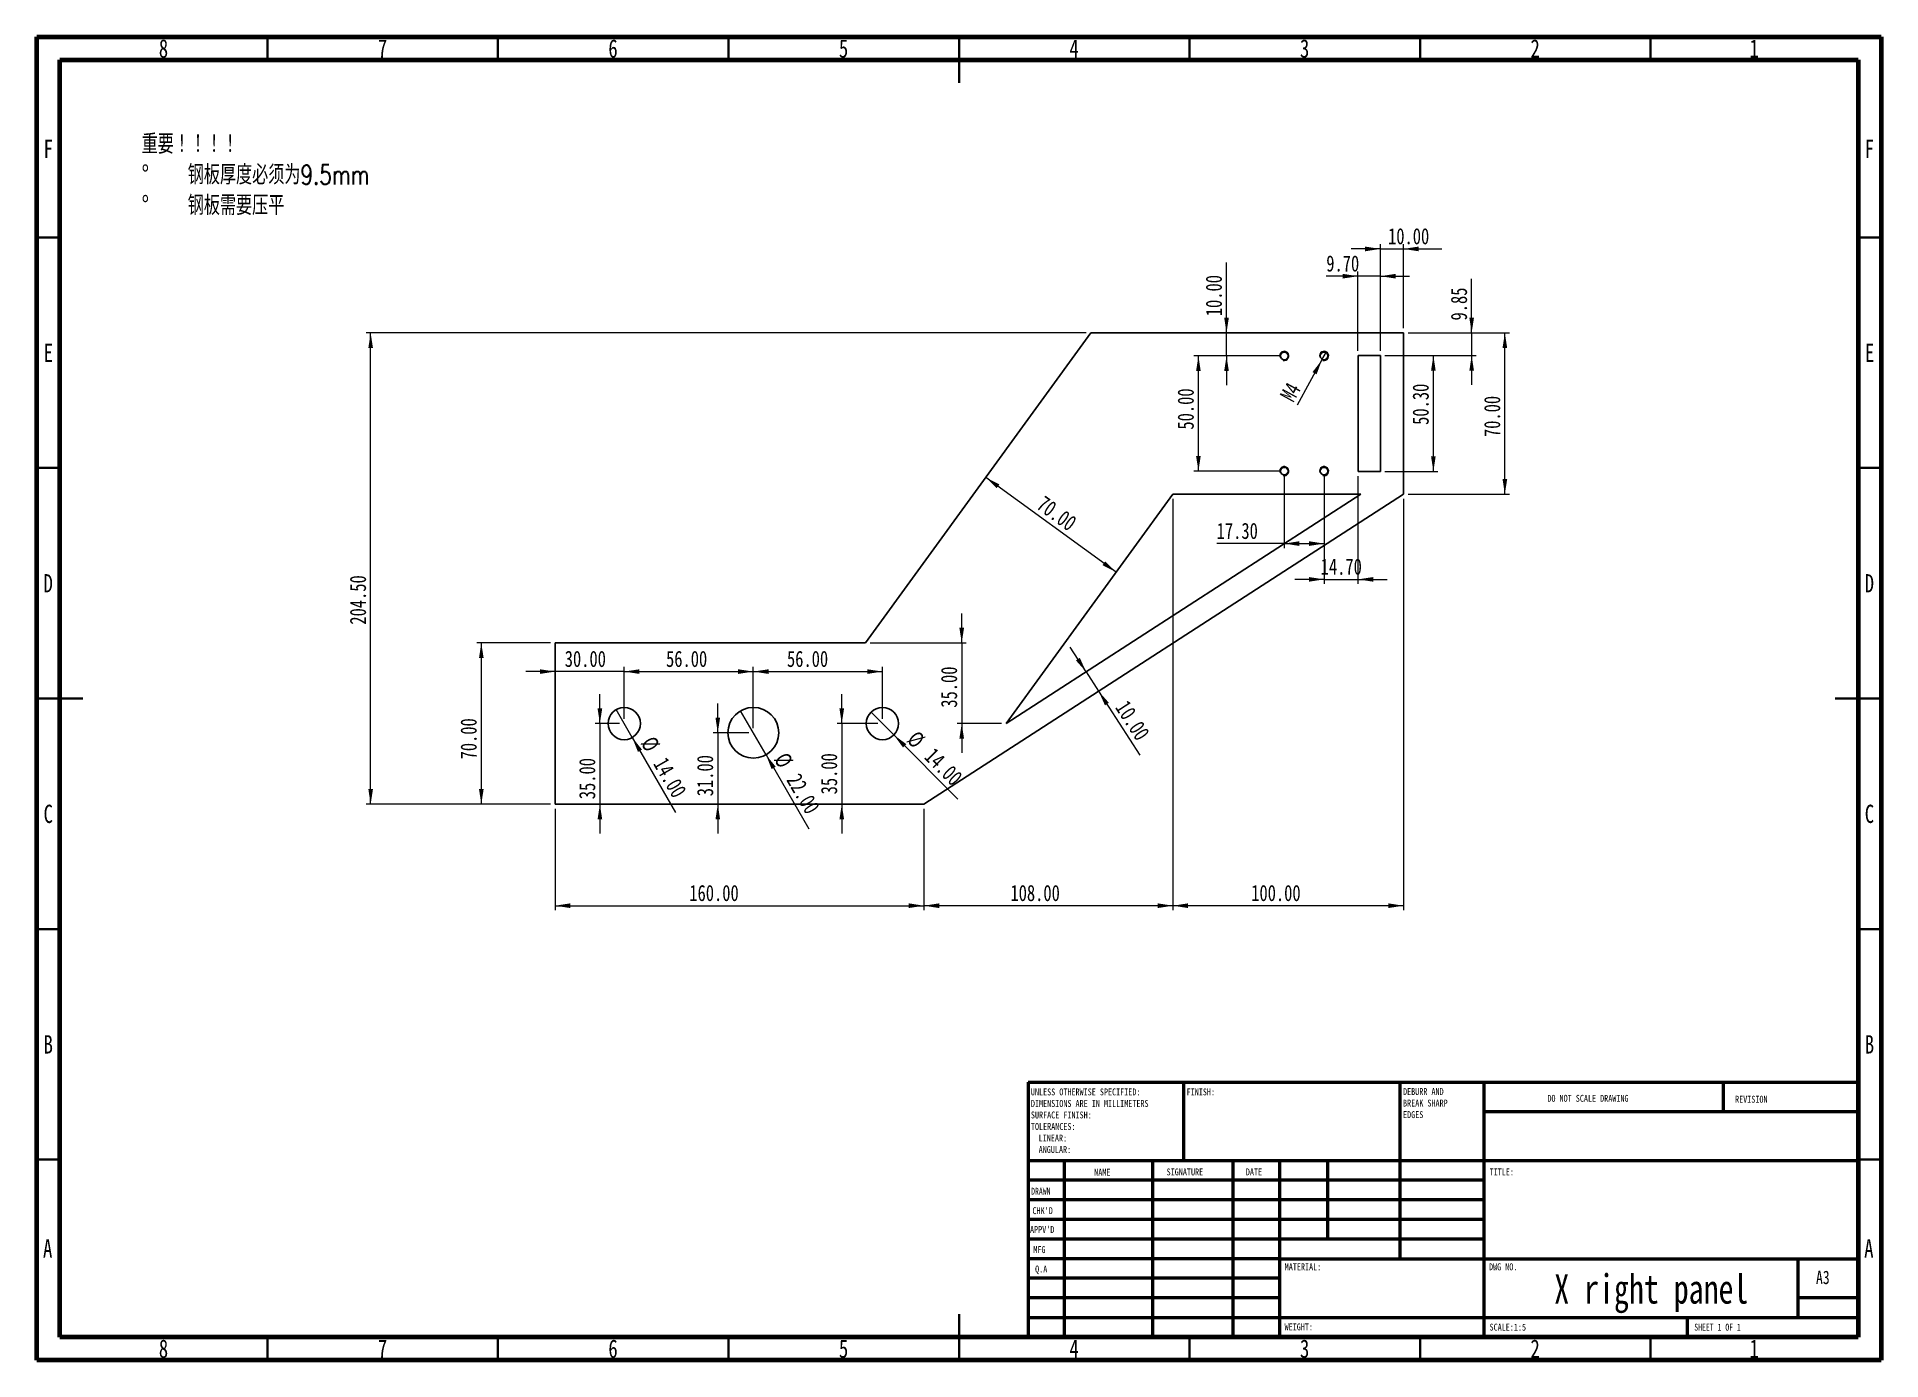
# Model space of a CAD drawing. Header units: millimetres. Extents: x 15 to 415, y 5 to 292.
import ezdxf

# ---------------------------------------------------------------- set-up
doc = ezdxf.new("R2010")
doc.units = ezdxf.units.MM
doc.styles.add('SLDTEXTSTYLE0', font='TXT', dxfattribs={"width": 0.75, "bigfont": 'bigfont'})
doc.styles.add('SLDTEXTSTYLE1', font='TXT', dxfattribs={"width": 0.75})
doc.styles.add('SLDTEXTSTYLE2', font='TXT', dxfattribs={"width": 0.686449})
doc.styles.add('SLDTEXTSTYLE3', font='TXT', dxfattribs={"width": 0.6875})
doc.dimstyles.new('SLDDIMSTYLE0', dxfattribs={"dimtxt": 3.5, "dimasz": 3.302, "dimexe": 0, "dimexo": 0.0625, "dimgap": 0.875, "dimtad": 1, "dimlfac": 2, "dimrnd": 1e-09, "dimzin": 4, "dimdsep": 46, "dimtxsty": 'SLDTEXTSTYLE1', "dimsah": 1, "dimcen": 0.09, "dimadec": 0, "dimazin": 1, "dimtfac": 1, "dimtofl": 0, "dimtmove": 0, "dimatfit": 3, "dimfxl": 0, "dimfrac": 2, "dimtolj": 1, "dimtzin": 12, "dimarcsym": 0})
doc.dimstyles.new('SLDDIMSTYLE1', dxfattribs={"dimtxt": 3.5, "dimasz": 3.302, "dimexe": 0, "dimexo": 0.0625, "dimgap": 0.875, "dimtad": 1, "dimlfac": 2, "dimrnd": 1e-09, "dimzin": 4, "dimdsep": 46, "dimtxsty": 'SLDTEXTSTYLE1', "dimsah": 1, "dimcen": 0.09, "dimadec": 0, "dimazin": 1, "dimtfac": 1, "dimtmove": 0, "dimatfit": 0, "dimfxl": 0, "dimfrac": 2, "dimtolj": 1, "dimtzin": 12, "dimarcsym": 0})
doc.dimstyles.new('SLDDIMSTYLE2', dxfattribs={"dimtxt": 3.5, "dimasz": 3.302, "dimexe": 0, "dimexo": 0.0625, "dimgap": 0.875, "dimtad": 1, "dimlfac": 2, "dimrnd": 1e-09, "dimzin": 12, "dimdsep": 46, "dimtxsty": 'SLDTEXTSTYLE1', "dimsah": 1, "dimcen": 0.09, "dimadec": 0, "dimazin": 3, "dimtfac": 1, "dimtmove": 0, "dimatfit": 0, "dimfxl": 0, "dimfrac": 2, "dimtolj": 1, "dimtzin": 12, "dimarcsym": 0})
doc.dimstyles.new('SLDDIMSTYLE3', dxfattribs={"dimtxt": 3.5, "dimasz": 3.302, "dimexe": 0, "dimexo": 0.0625, "dimgap": 0.875, "dimtad": 1, "dimlfac": 2, "dimrnd": 1e-09, "dimzin": 12, "dimdsep": 46, "dimtxsty": 'SLDTEXTSTYLE1', "dimblk1": 'NONE', "dimsah": 1, "dimcen": 0, "dimadec": 0, "dimazin": 3, "dimtfac": 1, "dimtmove": 0, "dimatfit": 3, "dimldrblk": 'NONE', "dimfxl": 0, "dimfrac": 2, "dimtolj": 1, "dimtzin": 12, "dimarcsym": 0})
doc.dimstyles.new('SLDDIMSTYLE4', dxfattribs={"dimtxt": 3.5, "dimasz": 3.302, "dimexe": 0, "dimexo": 0.0625, "dimgap": 0.875, "dimtad": 1, "dimlfac": 2, "dimrnd": 1e-09, "dimzin": 4, "dimdsep": 46, "dimtxsty": 'SLDTEXTSTYLE1', "dimblk1": 'NONE', "dimsah": 1, "dimcen": 0, "dimadec": 0, "dimazin": 1, "dimtfac": 1, "dimtmove": 0, "dimatfit": 3, "dimldrblk": 'NONE', "dimfxl": 0, "dimfrac": 2, "dimtolj": 1, "dimtzin": 12, "dimarcsym": 0})

# ---------------------------------------------------------------- blocks, each defined once
blk = doc.blocks.new('SW_NOTE_0')
at = {"color": 0, "linetype": 'Continuous', "lineweight": 0, "attachment_point": 1}
for s, insert, char_height, style in [('重要！！！！', (0, 5.46), 4.233, 'SLDTEXTSTYLE0'), ('%%d', (0, -1.19), 4.233, 'SLDTEXTSTYLE1'), ('钢板厚度必须为9.5mm', (10, -1.19), 4.2333, 'SLDTEXTSTYLE0'), ('%%d', (0, -7.83), 4.233, 'SLDTEXTSTYLE1'), ('钢板需要压平', (10, -7.83), 4.233, 'SLDTEXTSTYLE0')]:
    blk.add_mtext(s, dxfattribs=dict(at, insert=insert, char_height=char_height, style=style))
blk = doc.blocks.new('SW_NOTE_0_1')
at = {"color": 0, "linetype": 'Continuous', "lineweight": 0, "char_height": 1.5, "attachment_point": 1, "style": 'SLDTEXTSTYLE1'}
for s, insert in [('UNLESS OTHERWISE SPECIFIED:', (0, 1.93)), ('SURFACE FINISH:', (0, -3.07)), ('DIMENSIONS ARE IN MILLIMETERS', (0, -0.57)), ('TOLERANCES:', (0, -5.57)), ('ANGULAR:', (1.69, -10.57)), ('LINEAR:', (1.69, -8.07))]:
    blk.add_mtext(s, dxfattribs=dict(at, insert=insert))
blk = doc.blocks.new('SW_NOTE_0_2')
at = {"color": 0, "linetype": 'Continuous', "lineweight": 0, "char_height": 1.5, "attachment_point": 1, "style": 'SLDTEXTSTYLE1'}
for s, insert in [('DEBURR AND', (0, 1.93)), ('BREAK SHARP', (0, -0.57)), ('EDGES', (0, -3.07))]:
    blk.add_mtext(s, dxfattribs=dict(at, insert=insert))
blk = doc.blocks.new('_D')
at = {"color": 7, "linetype": 'Continuous', "lineweight": 0}
for p, q in [((126.39, 160.56), (110.39, 160.56)), ((111.39, 160.56), (111.39, 125.56)), ((126.39, 125.56), (110.39, 125.56))]:
    blk.add_line(p, q, dxfattribs=at)
at = {"color": 7, "linetype": 'Continuous', "lineweight": 18}
for points in [[(111.39, 160.56), (110.89, 157.26), (111.9, 157.26)], [(111.39, 125.56), (111.9, 128.86), (110.89, 128.86)]]:
    blk.add_solid(points, dxfattribs=at)
at = {"color": 7, "linetype": 'Continuous', "lineweight": 18, "insert": (106.88, 135.29), "char_height": 3.5, "attachment_point": 1, "rotation": 90, "style": 'SLDTEXTSTYLE1'}
blk.add_mtext('70.00', dxfattribs=at)
blk = doc.blocks.new('_D_1')
at = {"color": 7, "linetype": 'Continuous', "lineweight": 0}
for p, q in [((127.39, 124.56), (127.39, 102.56)), ((207.39, 124.56), (207.39, 102.56)), ((127.39, 103.56), (207.39, 103.56))]:
    blk.add_line(p, q, dxfattribs=at)
at = {"color": 7, "linetype": 'Continuous', "lineweight": 18}
for points in [[(127.39, 103.56), (130.7, 103.05), (130.7, 104.07)], [(207.39, 103.56), (204.09, 104.07), (204.09, 103.05)]]:
    blk.add_solid(points, dxfattribs=at)
at = {"color": 7, "linetype": 'Continuous', "lineweight": 18, "insert": (156.51, 108.07), "char_height": 3.5, "attachment_point": 1, "style": 'SLDTEXTSTYLE1'}
blk.add_mtext('160.00', dxfattribs=at)
blk = doc.blocks.new('_D_2')
at = {"color": 7, "linetype": 'Continuous', "lineweight": 0}
for p, q in [((242.58, 154.27), (239.13, 159.6)), ((242.58, 154.27), (245.29, 150.07)), ((245.29, 150.07), (254.24, 136.23))]:
    blk.add_line(p, q, dxfattribs=at)
at = {"color": 7, "linetype": 'Continuous', "lineweight": 18}
for points in [[(242.58, 154.27), (241.21, 157.31), (240.36, 156.76)], [(245.29, 150.07), (246.66, 147.02), (247.51, 147.57)]]:
    blk.add_solid(points, dxfattribs=at)
at = {"color": 7, "linetype": 'Continuous', "lineweight": 18, "insert": (251.71, 148.45), "char_height": 3.5, "attachment_point": 1, "rotation": 302.8881, "style": 'SLDTEXTSTYLE1'}
blk.add_mtext('10.00', dxfattribs=at)
blk = doc.blocks.new('_D_3')
at = {"color": 7, "linetype": 'Continuous', "lineweight": 0}
blk.add_line((249.1, 175.89), (220.79, 196.46), dxfattribs=at)
at = {"color": 7, "linetype": 'Continuous', "lineweight": 18}
for points in [[(220.79, 196.46), (223.16, 194.11), (223.76, 194.93)], [(249.1, 175.89), (246.73, 178.24), (246.13, 177.42)]]:
    blk.add_solid(points, dxfattribs=at)
at = {"color": 7, "linetype": 'Continuous', "lineweight": 18, "insert": (233.63, 192.71), "char_height": 3.5, "attachment_point": 1, "rotation": 324.0004, "style": 'SLDTEXTSTYLE1'}
blk.add_mtext('70.00', dxfattribs=at)
blk = doc.blocks.new('_D_4')
at = {"color": 7, "linetype": 'Continuous', "lineweight": 0}
for p, q in [((261.39, 191.81), (261.39, 102.56)), ((311.39, 191.81), (311.39, 102.56)), ((311.39, 103.56), (261.39, 103.56))]:
    blk.add_line(p, q, dxfattribs=at)
at = {"color": 7, "linetype": 'Continuous', "lineweight": 18}
for points in [[(261.39, 103.56), (264.7, 103.05), (264.7, 104.07)], [(311.39, 103.56), (308.09, 104.07), (308.09, 103.05)]]:
    blk.add_solid(points, dxfattribs=at)
at = {"color": 7, "linetype": 'Continuous', "lineweight": 18, "insert": (278.38, 108.07), "char_height": 3.5, "attachment_point": 1, "style": 'SLDTEXTSTYLE1'}
blk.add_mtext('100.00', dxfattribs=at)
blk = doc.blocks.new('_D_5')
at = {"color": 7, "linetype": 'Continuous', "lineweight": 0}
for p, q in [((242.56, 227.81), (86.39, 227.81)), ((87.39, 125.56), (87.39, 227.81)), ((126.39, 125.56), (86.39, 125.56))]:
    blk.add_line(p, q, dxfattribs=at)
at = {"color": 7, "linetype": 'Continuous', "lineweight": 18}
for points in [[(87.39, 227.81), (86.89, 224.51), (87.9, 224.51)], [(87.39, 125.56), (87.9, 128.86), (86.89, 128.86)]]:
    blk.add_solid(points, dxfattribs=at)
at = {"color": 7, "linetype": 'Continuous', "lineweight": 18, "insert": (82.88, 164.52), "char_height": 3.5, "attachment_point": 1, "rotation": 90, "style": 'SLDTEXTSTYLE1'}
blk.add_mtext('204.50', dxfattribs=at)
blk = doc.blocks.new('_D_6')
at = {"color": 7, "linetype": 'Continuous', "lineweight": 0}
for p, q in [((215.59, 160.56), (215.59, 166.91)), ((195.7, 160.56), (216.59, 160.56)), ((215.59, 160.56), (215.59, 143.06)), ((224.25, 143.06), (214.59, 143.06)), ((215.59, 143.06), (215.59, 136.71))]:
    blk.add_line(p, q, dxfattribs=at)
at = {"color": 7, "linetype": 'Continuous', "lineweight": 18}
for points in [[(215.59, 160.56), (216.1, 163.86), (215.08, 163.86)], [(215.59, 143.06), (215.08, 139.76), (216.1, 139.76)]]:
    blk.add_solid(points, dxfattribs=at)
at = {"color": 7, "linetype": 'Continuous', "lineweight": 18, "insert": (211.08, 146.51), "char_height": 3.5, "attachment_point": 1, "rotation": 90, "style": 'SLDTEXTSTYLE1'}
blk.add_mtext('35.00', dxfattribs=at)
blk = doc.blocks.new('_D_7')
at = {"color": 7, "linetype": 'Continuous', "lineweight": 0}
for p, q in [((306.39, 246.01), (300.04, 246.01)), ((306.39, 223.89), (306.39, 247.01)), ((306.39, 246.01), (311.39, 246.01)), ((311.39, 228.81), (311.39, 247.01)), ((311.39, 246.01), (319.7, 246.01))]:
    blk.add_line(p, q, dxfattribs=at)
at = {"color": 7, "linetype": 'Continuous', "lineweight": 18}
for points in [[(306.39, 246.01), (303.09, 246.52), (303.09, 245.5)], [(311.39, 246.01), (314.7, 245.5), (314.7, 246.52)]]:
    blk.add_solid(points, dxfattribs=at)
at = {"color": 7, "linetype": 'Continuous', "lineweight": 18, "insert": (308.06, 250.52), "char_height": 3.5, "attachment_point": 1, "style": 'SLDTEXTSTYLE1'}
blk.add_mtext('10.00', dxfattribs=at)
blk = doc.blocks.new('_D_8')
at = {"color": 7, "linetype": 'Continuous', "lineweight": 0}
for p, q in [((301.54, 240.09), (294.66, 240.09)), ((301.54, 223.89), (301.54, 241.09)), ((306.39, 240.09), (301.54, 240.09)), ((306.39, 223.89), (306.39, 241.09)), ((306.39, 240.09), (312.74, 240.09))]:
    blk.add_line(p, q, dxfattribs=at)
at = {"color": 7, "linetype": 'Continuous', "lineweight": 18}
for points in [[(301.54, 240.09), (298.24, 240.6), (298.24, 239.59)], [(306.39, 240.09), (309.7, 239.59), (309.7, 240.6)]]:
    blk.add_solid(points, dxfattribs=at)
at = {"color": 7, "linetype": 'Continuous', "lineweight": 18, "insert": (294.66, 244.61), "char_height": 3.5, "attachment_point": 1, "style": 'SLDTEXTSTYLE1'}
blk.add_mtext('9.70', dxfattribs=at)
blk = doc.blocks.new('_D_9')
at = {"color": 7, "linetype": 'Continuous', "lineweight": 0}
for p, q in [((307.39, 222.89), (318.89, 222.89)), ((317.89, 197.74), (317.89, 222.89)), ((307.39, 197.74), (318.89, 197.74))]:
    blk.add_line(p, q, dxfattribs=at)
at = {"color": 7, "linetype": 'Continuous', "lineweight": 18}
for points in [[(317.89, 222.89), (317.38, 219.58), (318.39, 219.58)], [(317.89, 197.74), (318.39, 201.04), (317.38, 201.04)]]:
    blk.add_solid(points, dxfattribs=at)
at = {"color": 7, "linetype": 'Continuous', "lineweight": 18, "insert": (313.37, 207.85), "char_height": 3.5, "attachment_point": 1, "rotation": 90, "style": 'SLDTEXTSTYLE1'}
blk.add_mtext('50.30', dxfattribs=at)
blk = doc.blocks.new('_D_10')
at = {"color": 7, "linetype": 'Continuous', "lineweight": 0}
for p, q in [((284.54, 222.81), (265.93, 222.81)), ((266.93, 197.81), (266.93, 222.81)), ((284.54, 197.81), (265.93, 197.81))]:
    blk.add_line(p, q, dxfattribs=at)
at = {"color": 7, "linetype": 'Continuous', "lineweight": 18}
for points in [[(266.93, 222.81), (266.42, 219.51), (267.43, 219.51)], [(266.93, 197.81), (267.43, 201.11), (266.42, 201.11)]]:
    blk.add_solid(points, dxfattribs=at)
at = {"color": 7, "linetype": 'Continuous', "lineweight": 18, "insert": (262.41, 206.83), "char_height": 3.5, "attachment_point": 1, "rotation": 90, "style": 'SLDTEXTSTYLE1'}
blk.add_mtext('50.00', dxfattribs=at)
blk = doc.blocks.new('_D_11')
at = {"color": 7, "linetype": 'Continuous', "lineweight": 0}
for p, q in [((285.54, 196.81), (285.54, 181.1)), ((294.19, 196.81), (294.19, 181.1)), ((285.54, 182.1), (270.89, 182.1)), ((285.54, 182.1), (294.19, 182.1))]:
    blk.add_line(p, q, dxfattribs=at)
at = {"color": 7, "linetype": 'Continuous', "lineweight": 18}
for points in [[(285.54, 182.1), (288.85, 181.59), (288.85, 182.61)], [(294.19, 182.1), (290.89, 182.61), (290.89, 181.59)]]:
    blk.add_solid(points, dxfattribs=at)
at = {"color": 7, "linetype": 'Continuous', "lineweight": 18, "insert": (270.89, 186.61), "char_height": 3.5, "attachment_point": 1, "style": 'SLDTEXTSTYLE1'}
blk.add_mtext('17.30', dxfattribs=at)
blk = doc.blocks.new('_D_12')
at = {"color": 7, "linetype": 'Continuous', "lineweight": 0}
for p, q in [((127.39, 154.34), (121.04, 154.34)), ((142.39, 154.34), (127.39, 154.34)), ((142.39, 144.06), (142.39, 155.34)), ((142.39, 154.34), (148.74, 154.34))]:
    blk.add_line(p, q, dxfattribs=at)
at = {"color": 7, "linetype": 'Continuous', "lineweight": 18}
for points in [[(127.39, 154.34), (124.09, 154.84), (124.09, 153.83)], [(142.39, 154.34), (145.7, 153.83), (145.7, 154.84)]]:
    blk.add_solid(points, dxfattribs=at)
at = {"color": 7, "linetype": 'Continuous', "lineweight": 18, "insert": (129.49, 158.85), "char_height": 3.5, "attachment_point": 1, "style": 'SLDTEXTSTYLE1'}
blk.add_mtext('30.00', dxfattribs=at)
blk = doc.blocks.new('_D_13')
at = {"color": 7, "linetype": 'Continuous', "lineweight": 0}
for p, q in [((137.11, 143.06), (137.11, 149.41)), ((141.39, 143.06), (136.11, 143.06)), ((137.11, 143.06), (137.11, 125.56)), ((137.11, 125.56), (137.11, 119.21))]:
    blk.add_line(p, q, dxfattribs=at)
at = {"color": 7, "linetype": 'Continuous', "lineweight": 18}
for points in [[(137.11, 143.06), (137.62, 146.36), (136.6, 146.36)], [(137.11, 125.56), (136.6, 122.26), (137.62, 122.26)]]:
    blk.add_solid(points, dxfattribs=at)
at = {"color": 7, "linetype": 'Continuous', "lineweight": 18, "insert": (132.6, 126.66), "char_height": 3.5, "attachment_point": 1, "rotation": 90, "style": 'SLDTEXTSTYLE1'}
blk.add_mtext('35.00', dxfattribs=at)
blk = doc.blocks.new('_D_14')
at = {"color": 7, "linetype": 'Continuous', "lineweight": 0}
for p, q in [((142.39, 144.06), (142.39, 155.34)), ((142.39, 154.34), (170.39, 154.34)), ((170.39, 142.06), (170.39, 155.34))]:
    blk.add_line(p, q, dxfattribs=at)
at = {"color": 7, "linetype": 'Continuous', "lineweight": 18}
for points in [[(142.39, 154.34), (145.7, 153.83), (145.7, 154.84)], [(170.39, 154.34), (167.09, 154.84), (167.09, 153.83)]]:
    blk.add_solid(points, dxfattribs=at)
at = {"color": 7, "linetype": 'Continuous', "lineweight": 18, "insert": (151.46, 158.85), "char_height": 3.5, "attachment_point": 1, "style": 'SLDTEXTSTYLE1'}
blk.add_mtext('56.00', dxfattribs=at)
blk = doc.blocks.new('_D_15')
at = {"color": 7, "linetype": 'Continuous', "lineweight": 0}
for p, q in [((170.39, 142.06), (170.39, 155.34)), ((170.39, 154.34), (198.39, 154.34)), ((198.39, 144.06), (198.39, 155.34))]:
    blk.add_line(p, q, dxfattribs=at)
at = {"color": 7, "linetype": 'Continuous', "lineweight": 18}
for points in [[(170.39, 154.34), (173.7, 153.83), (173.7, 154.84)], [(198.39, 154.34), (195.09, 154.84), (195.09, 153.83)]]:
    blk.add_solid(points, dxfattribs=at)
at = {"color": 7, "linetype": 'Continuous', "lineweight": 18, "insert": (177.69, 158.85), "char_height": 3.5, "attachment_point": 1, "style": 'SLDTEXTSTYLE1'}
blk.add_mtext('56.00', dxfattribs=at)
blk = doc.blocks.new('_D_16')
at = {"color": 7, "linetype": 'Continuous', "lineweight": 0}
for p, q in [((162.68, 141.06), (162.68, 147.41)), ((169.39, 141.06), (161.68, 141.06)), ((162.68, 141.06), (162.68, 125.56)), ((162.68, 125.56), (162.68, 119.21))]:
    blk.add_line(p, q, dxfattribs=at)
at = {"color": 7, "linetype": 'Continuous', "lineweight": 18}
for points in [[(162.68, 141.06), (163.19, 144.36), (162.18, 144.36)], [(162.68, 125.56), (162.18, 122.26), (163.19, 122.26)]]:
    blk.add_solid(points, dxfattribs=at)
at = {"color": 7, "linetype": 'Continuous', "lineweight": 18, "insert": (158.17, 127.3), "char_height": 3.5, "attachment_point": 1, "rotation": 90, "style": 'SLDTEXTSTYLE1'}
blk.add_mtext('31.00', dxfattribs=at)
blk = doc.blocks.new('_D_17')
at = {"color": 7, "linetype": 'Continuous', "lineweight": 0}
for p, q in [((189.57, 143.06), (189.57, 149.41)), ((197.39, 143.06), (188.57, 143.06)), ((189.57, 143.06), (189.57, 125.56)), ((189.57, 125.56), (189.57, 119.21))]:
    blk.add_line(p, q, dxfattribs=at)
at = {"color": 7, "linetype": 'Continuous', "lineweight": 18}
for points in [[(189.57, 143.06), (190.08, 146.36), (189.06, 146.36)], [(189.57, 125.56), (189.06, 122.26), (190.08, 122.26)]]:
    blk.add_solid(points, dxfattribs=at)
at = {"color": 7, "linetype": 'Continuous', "lineweight": 18, "insert": (185.06, 127.71), "char_height": 3.5, "attachment_point": 1, "rotation": 90, "style": 'SLDTEXTSTYLE1'}
blk.add_mtext('35.00', dxfattribs=at)
blk = doc.blocks.new('_D_18')
at = {"color": 7, "linetype": 'Continuous', "lineweight": 0}
for p, q in [((312.39, 227.81), (334.39, 227.81)), ((333.39, 192.81), (333.39, 227.81)), ((312.39, 192.81), (334.39, 192.81))]:
    blk.add_line(p, q, dxfattribs=at)
at = {"color": 7, "linetype": 'Continuous', "lineweight": 18}
for points in [[(333.39, 227.81), (332.89, 224.51), (333.9, 224.51)], [(333.39, 192.81), (333.9, 196.11), (332.89, 196.11)]]:
    blk.add_solid(points, dxfattribs=at)
at = {"color": 7, "linetype": 'Continuous', "lineweight": 18, "insert": (328.88, 205.21), "char_height": 3.5, "attachment_point": 1, "rotation": 90, "style": 'SLDTEXTSTYLE1'}
blk.add_mtext('70.00', dxfattribs=at)
blk = doc.blocks.new('_D_19')
at = {"color": 7, "linetype": 'Continuous', "lineweight": 0}
for p, q in [((326.19, 227.81), (326.19, 239.55)), ((312.39, 227.81), (327.19, 227.81)), ((326.19, 227.81), (326.19, 222.89)), ((307.39, 222.89), (327.19, 222.89)), ((326.19, 222.89), (326.19, 216.54))]:
    blk.add_line(p, q, dxfattribs=at)
at = {"color": 7, "linetype": 'Continuous', "lineweight": 18}
for points in [[(326.19, 227.81), (326.7, 231.11), (325.69, 231.11)], [(326.19, 222.89), (325.69, 219.58), (326.7, 219.58)]]:
    blk.add_solid(points, dxfattribs=at)
at = {"color": 7, "linetype": 'Continuous', "lineweight": 18, "insert": (321.68, 230.49), "char_height": 3.5, "attachment_point": 1, "rotation": 90, "style": 'SLDTEXTSTYLE1'}
blk.add_mtext('9.85', dxfattribs=at)
blk = doc.blocks.new('_D_20')
at = {"color": 7, "linetype": 'Continuous', "lineweight": 0}
for p, q in [((261.39, 191.81), (261.39, 102.56)), ((207.39, 124.56), (207.39, 102.56)), ((261.39, 103.56), (207.39, 103.56))]:
    blk.add_line(p, q, dxfattribs=at)
at = {"color": 7, "linetype": 'Continuous', "lineweight": 18}
for points in [[(207.39, 103.56), (210.7, 103.05), (210.7, 104.07)], [(261.39, 103.56), (258.09, 104.07), (258.09, 103.05)]]:
    blk.add_solid(points, dxfattribs=at)
at = {"color": 7, "linetype": 'Continuous', "lineweight": 18, "insert": (226.16, 108.07), "char_height": 3.5, "attachment_point": 1, "style": 'SLDTEXTSTYLE1'}
blk.add_mtext('108.00', dxfattribs=at)
blk = doc.blocks.new('_D_21')
at = {"color": 7, "linetype": 'Continuous', "lineweight": 0}
for p, q in [((294.19, 196.81), (294.19, 173.34)), ((301.54, 196.74), (301.54, 173.34)), ((294.19, 174.34), (287.84, 174.34)), ((294.19, 174.34), (301.54, 174.34)), ((301.54, 174.34), (307.89, 174.34))]:
    blk.add_line(p, q, dxfattribs=at)
at = {"color": 7, "linetype": 'Continuous', "lineweight": 18}
for points in [[(294.19, 174.34), (290.89, 174.84), (290.89, 173.83)], [(301.54, 174.34), (304.85, 173.83), (304.85, 174.84)]]:
    blk.add_solid(points, dxfattribs=at)
at = {"color": 7, "linetype": 'Continuous', "lineweight": 18, "insert": (293.45, 178.85), "char_height": 3.5, "attachment_point": 1, "style": 'SLDTEXTSTYLE1'}
blk.add_mtext('14.70', dxfattribs=at)
blk = doc.blocks.new('_D_22')
at = {"color": 7, "linetype": 'Continuous', "lineweight": 0}
for p, q in [((273.02, 227.81), (273.02, 243.06)), ((273.02, 222.81), (273.02, 227.81)), ((284.54, 222.81), (272.02, 222.81)), ((273.02, 222.81), (273.02, 216.46))]:
    blk.add_line(p, q, dxfattribs=at)
at = {"color": 7, "linetype": 'Continuous', "lineweight": 18}
for points in [[(273.02, 227.81), (273.53, 231.11), (272.52, 231.11)], [(273.02, 222.81), (272.52, 219.51), (273.53, 219.51)]]:
    blk.add_solid(points, dxfattribs=at)
at = {"color": 7, "linetype": 'Continuous', "lineweight": 18, "insert": (268.51, 231.42), "char_height": 3.5, "attachment_point": 1, "rotation": 90, "style": 'SLDTEXTSTYLE1'}
blk.add_mtext('10.00', dxfattribs=at)
blk = doc.blocks.new('_D_23')
at = {"color": 7, "linetype": 'Continuous', "lineweight": 0}
for q in [(288.32, 212.13), (294.68, 223.69)]:
    blk.add_line((293.71, 221.93), q, dxfattribs=at)
at = {"color": 7, "linetype": 'Continuous', "lineweight": 18}
blk.add_solid([(293.71, 221.93), (291.67, 219.29), (292.56, 218.8)], dxfattribs=at)
at = {"color": 7, "linetype": 'Continuous', "lineweight": 18, "insert": (284.47, 214.25), "char_height": 3.5, "attachment_point": 1, "rotation": 61.1629, "style": 'SLDTEXTSTYLE1'}
blk.add_mtext('M4', dxfattribs=at)
blk = doc.blocks.new('_None')
blk = doc.blocks.new('_D_24')
at = {"color": 7, "linetype": 'Continuous', "lineweight": 0}
for q in [(140.64, 146.09), (153.53, 123.78)]:
    blk.add_line((144.14, 140.03), q, dxfattribs=at)
at = {"color": 7, "linetype": 'Continuous', "lineweight": 18}
blk.add_solid([(144.14, 140.03), (145.36, 136.92), (146.24, 137.42)], dxfattribs=at)
at = {"color": 7, "linetype": 'Continuous', "lineweight": 18, "char_height": 3.5, "attachment_point": 1, "rotation": 300, "style": 'SLDTEXTSTYLE1'}
for s, insert in [('%%c', (148.93, 140.65)), ('14.00', (151.62, 136.11))]:
    blk.add_mtext(s, dxfattribs=dict(at, insert=insert))
blk = doc.blocks.new('_D_25')
at = {"color": 7, "linetype": 'Continuous', "lineweight": 0}
for q in [(167.64, 145.82), (182.41, 120.25)]:
    blk.add_line((173.14, 136.3), q, dxfattribs=at)
at = {"color": 7, "linetype": 'Continuous', "lineweight": 18}
blk.add_solid([(173.14, 136.3), (174.36, 133.18), (175.24, 133.69)], dxfattribs=at)
at = {"color": 7, "linetype": 'Continuous', "lineweight": 18, "char_height": 3.5, "attachment_point": 1, "rotation": 300, "style": 'SLDTEXTSTYLE1'}
for s, insert in [('%%c', (177.82, 137.13)), ('22.00', (180.51, 132.59))]:
    blk.add_mtext(s, dxfattribs=dict(at, insert=insert))
blk = doc.blocks.new('_D_26')
at = {"color": 7, "linetype": 'Continuous', "lineweight": 0}
for q in [(195.92, 145.54), (214.78, 126.68)]:
    blk.add_line((200.87, 140.59), q, dxfattribs=at)
at = {"color": 7, "linetype": 'Continuous', "lineweight": 18}
blk.add_solid([(200.87, 140.59), (202.84, 137.89), (203.56, 138.61)], dxfattribs=at)
at = {"color": 7, "linetype": 'Continuous', "lineweight": 18, "char_height": 3.5, "attachment_point": 1, "rotation": 315, "style": 'SLDTEXTSTYLE1'}
for s, insert in [('%%c', (205.97, 141.79)), ('14.00', (209.74, 138.1))]:
    blk.add_mtext(s, dxfattribs=dict(at, insert=insert))

msp = doc.modelspace()

# ---------------------------------------------------------------- linework, layer by layer
at = {"color": 7, "linetype": 'Continuous', "lineweight": 70}
for p, q in [((15, 5), (15, 292)), ((15, 292), (415, 292)), ((415, 292), (415, 5)), ((20, 10), (20, 287)), ((20, 287), (410, 287)), ((410, 287), (410, 10)), ((410, 10), (20, 10)), ((415, 5), (15, 5))]:
    msp.add_line(p, q, dxfattribs=at)
at = {"color": 7, "linetype": 'Continuous', "lineweight": 35}
for p, q in [((65, 287), (65, 292)), ((115, 287), (115, 292)), ((165, 287), (165, 292)), ((215, 292), (215, 282)), ((215, 287), (215, 292)), ((265, 287), (265, 292)), ((315, 287), (315, 292)), ((365, 287), (365, 292)), ((20, 248.5), (15, 248.5)), ((410, 248.5), (415, 248.5)), ((20, 198.5), (15, 198.5)), ((410, 198.5), (415, 198.5)), ((15, 148.5), (25, 148.5)), ((20, 148.5), (15, 148.5)), ((415, 148.5), (405, 148.5)), ((410, 148.5), (415, 148.5)), ((20, 98.5), (15, 98.5)), ((410, 98.5), (415, 98.5)), ((20, 48.5), (15, 48.5)), ((410, 48.5), (415, 48.5)), ((215, 5), (215, 15)), ((65, 10), (65, 5)), ((115, 10), (115, 5)), ((165, 10), (165, 5)), ((215, 10), (215, 5)), ((265, 10), (265, 5)), ((315, 10), (315, 5)), ((365, 10), (365, 5))]:
    msp.add_line(p, q, dxfattribs=at)
at = {"color": 7, "linetype": 'Continuous', "lineweight": 25}
for p, q in [((243.5609, 227.8104), (194.7017, 160.5604)), ((311.3945, 227.8104), (243.5609, 227.8104)), ((311.3945, 192.8104), (311.3945, 227.8104)), ((306.3945, 222.8854), (301.5445, 222.8854)), ((301.5445, 222.8854), (301.5445, 197.7354)), ((306.3945, 197.7354), (306.3945, 222.8854)), ((301.5445, 197.7354), (306.3945, 197.7354)), ((207.3945, 125.5604), (311.3945, 192.8104)), ((261.3945, 192.8104), (225.2495, 143.0604)), ((225.2495, 143.0604), (302.1864, 192.8104)), ((302.1864, 192.8104), (261.3945, 192.8104)), ((127.3945, 160.5604), (127.3945, 125.5604)), ((194.7017, 160.5604), (127.3945, 160.5604)), ((127.3945, 125.5604), (207.3945, 125.5604))]:
    msp.add_line(p, q, dxfattribs=at)
at = {"color": 7, "linetype": 'Continuous', "lineweight": 50}
for p, q in [((230, 65.25), (410, 65.25)), ((230, 65.25), (230, 10)), ((263.8, 48.25), (263.8, 65.25)), ((310.6, 65.25), (310.6, 27)), ((328.8, 65.25), (328.8, 10)), ((380.8, 58.875), (380.8, 65.25)), ((410, 58.875), (328.8, 58.875)), ((410, 48.25), (230, 48.25)), ((237.8, 48.25), (237.8, 10)), ((256.991, 48.25), (256.991, 10)), ((274.3989, 48.25), (274.3989, 10)), ((284.6, 10), (284.6, 48.25)), ((295, 31.25), (295, 48.25)), ((328.8, 44), (230, 44)), ((328.8, 39.75), (230, 39.75)), ((328.8, 35.5), (230, 35.5)), ((328.8, 31.25), (230, 31.25)), ((284.6, 27), (230, 27)), ((284.6, 27), (410, 27)), ((397, 14.25), (397, 27)), ((284.6, 22.7499), (230, 22.7499)), ((284.6, 18.5), (230, 18.5)), ((410, 18.5), (397, 18.5)), ((230, 14.25), (410, 14.25)), ((373, 10), (373, 14.25))]:
    msp.add_line(p, q, dxfattribs=at)
at = {"color": 7, "linetype": 'Continuous', "lineweight": 25}
for centre, radius in [((285.5445, 222.8104), 0.825), ((294.1945, 222.8104), 0.825), ((285.5445, 197.8104), 0.825), ((294.1945, 197.8104), 0.825), ((142.3945, 143.0604), 3.5), ((170.3945, 141.0604), 5.5), ((198.3945, 143.0604), 3.5)]:
    msp.add_circle(centre, radius, dxfattribs=at)
at = {"color": 7, "linetype": 'Continuous', "lineweight": 18}
for centre in [(285.5445, 222.8104), (294.1945, 222.8104), (285.5445, 197.8104), (294.1945, 197.8104)]:
    msp.add_arc(centre, 1, 255, 195, dxfattribs=at)

# ---------------------------------------------------------------- block references
at = {"color": 7, "linetype": 'Continuous', "lineweight": 0}
for name, p in [('SW_NOTE_0', (37.7199, 265.4132)), ('SW_NOTE_0_2', (311.3092, 62.0695)), ('SW_NOTE_0_1', (230.5937, 61.9874))]:
    msp.add_blockref(name, p, dxfattribs=at)

# ---------------------------------------------------------------- texts
for s, insert, char_height, attachment_point, style in [('8', (42.46, 291.4683), 3.9687, 2, 'SLDTEXTSTYLE1'), ('7', (89.96, 291.4683), 3.9687, 2, 'SLDTEXTSTYLE1'), ('6', (139.96, 291.4683), 3.9687, 2, 'SLDTEXTSTYLE1'), ('5', (189.96, 291.4683), 3.9687, 2, 'SLDTEXTSTYLE1'), ('4', (239.96, 291.4683), 3.9687, 2, 'SLDTEXTSTYLE1'), ('3', (289.96, 291.4683), 3.9687, 2, 'SLDTEXTSTYLE1'), ('2', (339.96, 291.4683), 3.9687, 2, 'SLDTEXTSTYLE1'), ('1', (387.46, 291.4683), 3.9687, 2, 'SLDTEXTSTYLE1'), ('F', (17.4577, 269.7183), 3.9687, 2, 'SLDTEXTSTYLE1'), ('F', (412.4577, 269.7183), 3.9687, 2, 'SLDTEXTSTYLE1'), ('E', (17.5078, 225.4683), 3.9687, 2, 'SLDTEXTSTYLE1'), ('E', (412.5078, 225.4683), 3.9687, 2, 'SLDTEXTSTYLE1'), ('D', (17.4527, 175.4683), 3.9687, 2, 'SLDTEXTSTYLE1'), ('D', (412.4527, 175.4683), 3.9687, 2, 'SLDTEXTSTYLE1'), ('C', (17.4587, 125.4683), 3.9687, 2, 'SLDTEXTSTYLE1'), ('C', (412.4587, 125.4683), 3.9687, 2, 'SLDTEXTSTYLE1'), ('B', (17.4706, 75.4683), 3.9687, 2, 'SLDTEXTSTYLE1'), ('B', (412.4706, 75.4683), 3.9687, 2, 'SLDTEXTSTYLE1'), ('FINISH:', (264.3713, 63.9193), 1.5, 1, 'SLDTEXTSTYLE1'), ('DO NOT SCALE DRAWING', (342.6146, 62.533), 1.5, 1, 'SLDTEXTSTYLE1'), ('REVISION', (383.3276, 62.3349), 1.5, 1, 'SLDTEXTSTYLE1'), ('NAME', (244.3222, 46.5015), 1.5, 1, 'SLDTEXTSTYLE1'), ('SIGNATURE', (260.0336, 46.5618), 1.5, 1, 'SLDTEXTSTYLE1'), ('DATE', (277.2147, 46.5762), 1.5, 1, 'SLDTEXTSTYLE1'), ('TITLE:', (330.0902, 46.5762), 1.5, 1, 'SLDTEXTSTYLE1'), ('DRAWN', (230.6434, 42.3848), 1.5, 1, 'SLDTEXTSTYLE2'), ("CHK'D", (230.9392, 38.1619), 1.5, 1, 'SLDTEXTSTYLE1'), ("APPV'D", (230.4017, 34.0659), 1.5, 1, 'SLDTEXTSTYLE1'), ('A', (17.3397, 31.2183), 3.9687, 2, 'SLDTEXTSTYLE1'), ('MFG', (231.124, 29.7158), 1.5, 1, 'SLDTEXTSTYLE1'), ('A', (412.3397, 31.2183), 3.9687, 2, 'SLDTEXTSTYLE1'), ('Q.A', (231.509, 25.5047), 1.5, 1, 'SLDTEXTSTYLE1'), ('MATERIAL:', (285.6459, 25.9861), 1.5, 1, 'SLDTEXTSTYLE1'), ('DWG NO.', (329.953, 25.9861), 1.5, 1, 'SLDTEXTSTYLE1'), ('A3', (400.8712, 24.4064), 2.91042, 1, 'SLDTEXTSTYLE1'), ('X right panel', (365.1636, 23.6069), 6.35, 2, 'SLDTEXTSTYLE1'), ('WEIGHT:', (285.6178, 12.9493), 1.4986, 1, 'SLDTEXTSTYLE1'), ('SCALE:1:5', (330.074, 12.9001), 1.5, 1, 'SLDTEXTSTYLE1'), ('SHEET 1 OF 1', (374.4783, 12.9001), 1.5, 1, 'SLDTEXTSTYLE3'), ('8', (42.46, 9.4683), 3.9687, 2, 'SLDTEXTSTYLE1'), ('7', (89.96, 9.4683), 3.9687, 2, 'SLDTEXTSTYLE1'), ('6', (139.96, 9.4683), 3.9687, 2, 'SLDTEXTSTYLE1'), ('5', (189.96, 9.4683), 3.9687, 2, 'SLDTEXTSTYLE1'), ('4', (239.96, 9.4683), 3.9687, 2, 'SLDTEXTSTYLE1'), ('3', (289.96, 9.4683), 3.9687, 2, 'SLDTEXTSTYLE1'), ('2', (339.96, 9.4683), 3.9687, 2, 'SLDTEXTSTYLE1'), ('1', (387.46, 9.4683), 3.9687, 2, 'SLDTEXTSTYLE1')]:
    msp.add_mtext(s, dxfattribs=dict(at, insert=insert, char_height=char_height, attachment_point=attachment_point, style=style))

# ---------------------------------------------------------------- dimensions: what is measured, and where the dimension line sits
at = {"color": 7, "linetype": 'Continuous', "lineweight": 18}
for base, p1, p2, angle, dimstyle, picture, middle in [((311.3945, 246.0102), (306.3945, 222.8854), (311.3945, 227.8104), 0, 'SLDDIMSTYLE1', '_D_7', (313.8771, 246.0102)), ((301.5445, 240.095), (306.3945, 222.8854), (301.5445, 222.8854), 0, 'SLDDIMSTYLE1', '_D_8', (299.1905, 240.095)), ((273.0249, 227.8104), (285.5445, 222.8104), (243.5609, 227.8104), 90, 'SLDDIMSTYLE1', '_D_22', (273.0249, 237.2399)), ((326.1934, 222.8854), (311.3945, 227.8104), (306.3945, 222.8854), 90, 'SLDDIMSTYLE2', '_D_19', (326.1934, 235.0206)), ((87.3945, 227.8104), (127.3945, 125.5604), (243.5609, 227.8104), 90, 'SLDDIMSTYLE0', '_D_5', (87.3945, 171.63)), ((220.7862, 196.4633), (261.3945, 192.8104), (243.5609, 227.8104), 324.000443, 'SLDDIMSTYLE0', '_D_3', (235.689, 185.6359)), ((333.3945, 227.8104), (311.3945, 192.8104), (311.3945, 227.8104), 90, 'SLDDIMSTYLE0', '_D_18', (333.3945, 211.0285)), ((266.925, 222.8104), (285.5445, 197.8104), (285.5445, 222.8104), 90, 'SLDDIMSTYLE1', '_D_10', (266.925, 212.6505)), ((317.8853, 222.8854), (306.3945, 197.7354), (306.3945, 222.8854), 90, 'SLDDIMSTYLE1', '_D_9', (317.8853, 213.6733)), ((294.1945, 182.0992), (285.5445, 197.8104), (294.1945, 197.8104), 0, 'SLDDIMSTYLE0', '_D_11', (276.7108, 182.0992)), ((301.5445, 174.3354), (294.1945, 197.8104), (301.5445, 197.7354), 0, 'SLDDIMSTYLE1', '_D_21', (299.269, 174.3354)), ((261.3945, 103.5604), (311.3945, 192.8104), (261.3945, 192.8104), 0, 'SLDDIMSTYLE0', '_D_4', (285.4905, 103.5604)), ((215.5929, 143.0604), (194.7017, 160.5604), (225.2495, 143.0604), 90, 'SLDDIMSTYLE1', '_D_6', (215.5929, 152.3298)), ((111.3945, 125.5604), (127.3945, 160.5604), (127.3945, 125.5604), 90, 'SLDDIMSTYLE0', '_D', (111.3945, 141.1129)), ((127.3945, 154.3365), (142.3945, 143.0604), (127.3945, 160.5604), 0, 'SLDDIMSTYLE1', '_D_12', (135.3111, 154.3365)), ((170.3945, 154.3365), (142.3945, 143.0604), (170.3945, 141.0604), 0, 'SLDDIMSTYLE0', '_D_14', (157.2778, 154.3365)), ((198.3945, 154.3365), (170.3945, 141.0604), (198.3945, 143.0604), 0, 'SLDDIMSTYLE0', '_D_15', (183.5043, 154.3365)), ((245.2922, 150.0664), (225.2495, 143.0604), (207.3945, 125.5604), 302.888107, 'SLDDIMSTYLE1', '_D_2', (251.0818, 141.1129)), ((137.1087, 125.5604), (142.3945, 143.0604), (127.3945, 125.5604), 90, 'SLDDIMSTYLE1', '_D_13', (137.1087, 132.4767)), ((189.5688, 125.5604), (198.3945, 143.0604), (207.3945, 125.5604), 90, 'SLDDIMSTYLE1', '_D_17', (189.5688, 133.5238)), ((162.6837, 125.5604), (170.3945, 141.0604), (127.3945, 125.5604), 90, 'SLDDIMSTYLE1', '_D_16', (162.6837, 133.1226)), ((207.3945, 103.5604), (127.3945, 125.5604), (207.3945, 125.5604), 0, 'SLDDIMSTYLE0', '_D_1', (163.626, 103.5604))]:
    dim = msp.add_linear_dim(base=base, p1=p1, p2=p2, angle=angle, dimstyle=dimstyle, dxfattribs=at)
    dim.commit()
    dim.dimension.update_dxf_attribs({"geometry": picture, "text_midpoint": middle, "dimtype": 160})
dim = msp.add_diameter_dim_2p(p1=(294.6768, 223.6864), p2=(293.7121, 221.9345), text='M4', dimstyle='SLDDIMSTYLE3', override={"dimpost": '<>'}, dxfattribs=at)
dim.commit()
dim.dimension.update_dxf_attribs({"geometry": '_D_23', "text_midpoint": (289.7828, 214.798), "dimtype": 163})
dim = msp.add_linear_dim(base=(207.3945, 103.5604), p1=(261.3945, 192.8104), p2=(207.3945, 125.5604), dimstyle='SLDDIMSTYLE0', dxfattribs=at)
dim.commit()
dim.dimension.update_dxf_attribs({"geometry": '_D_20', "text_midpoint": (233.2726, 103.5604), "dimtype": 160})
for p1, p2, picture, middle in [((140.6445, 146.0915), (144.1445, 140.0294), '_D_24', (149.4347, 130.8663)), ((167.6445, 145.8236), (173.1445, 136.2973), '_D_25', (178.3014, 127.3652)), ((195.9196, 145.5353), (200.8693, 140.5856), '_D_26', (208.9782, 132.4767))]:
    dim = msp.add_diameter_dim_2p(p1=p1, p2=p2, dimstyle='SLDDIMSTYLE4', dxfattribs=at)
    dim.commit()
    dim.dimension.update_dxf_attribs({"geometry": picture, "text_midpoint": middle, "dimtype": 163})

doc.saveas('drawing.dxf')
